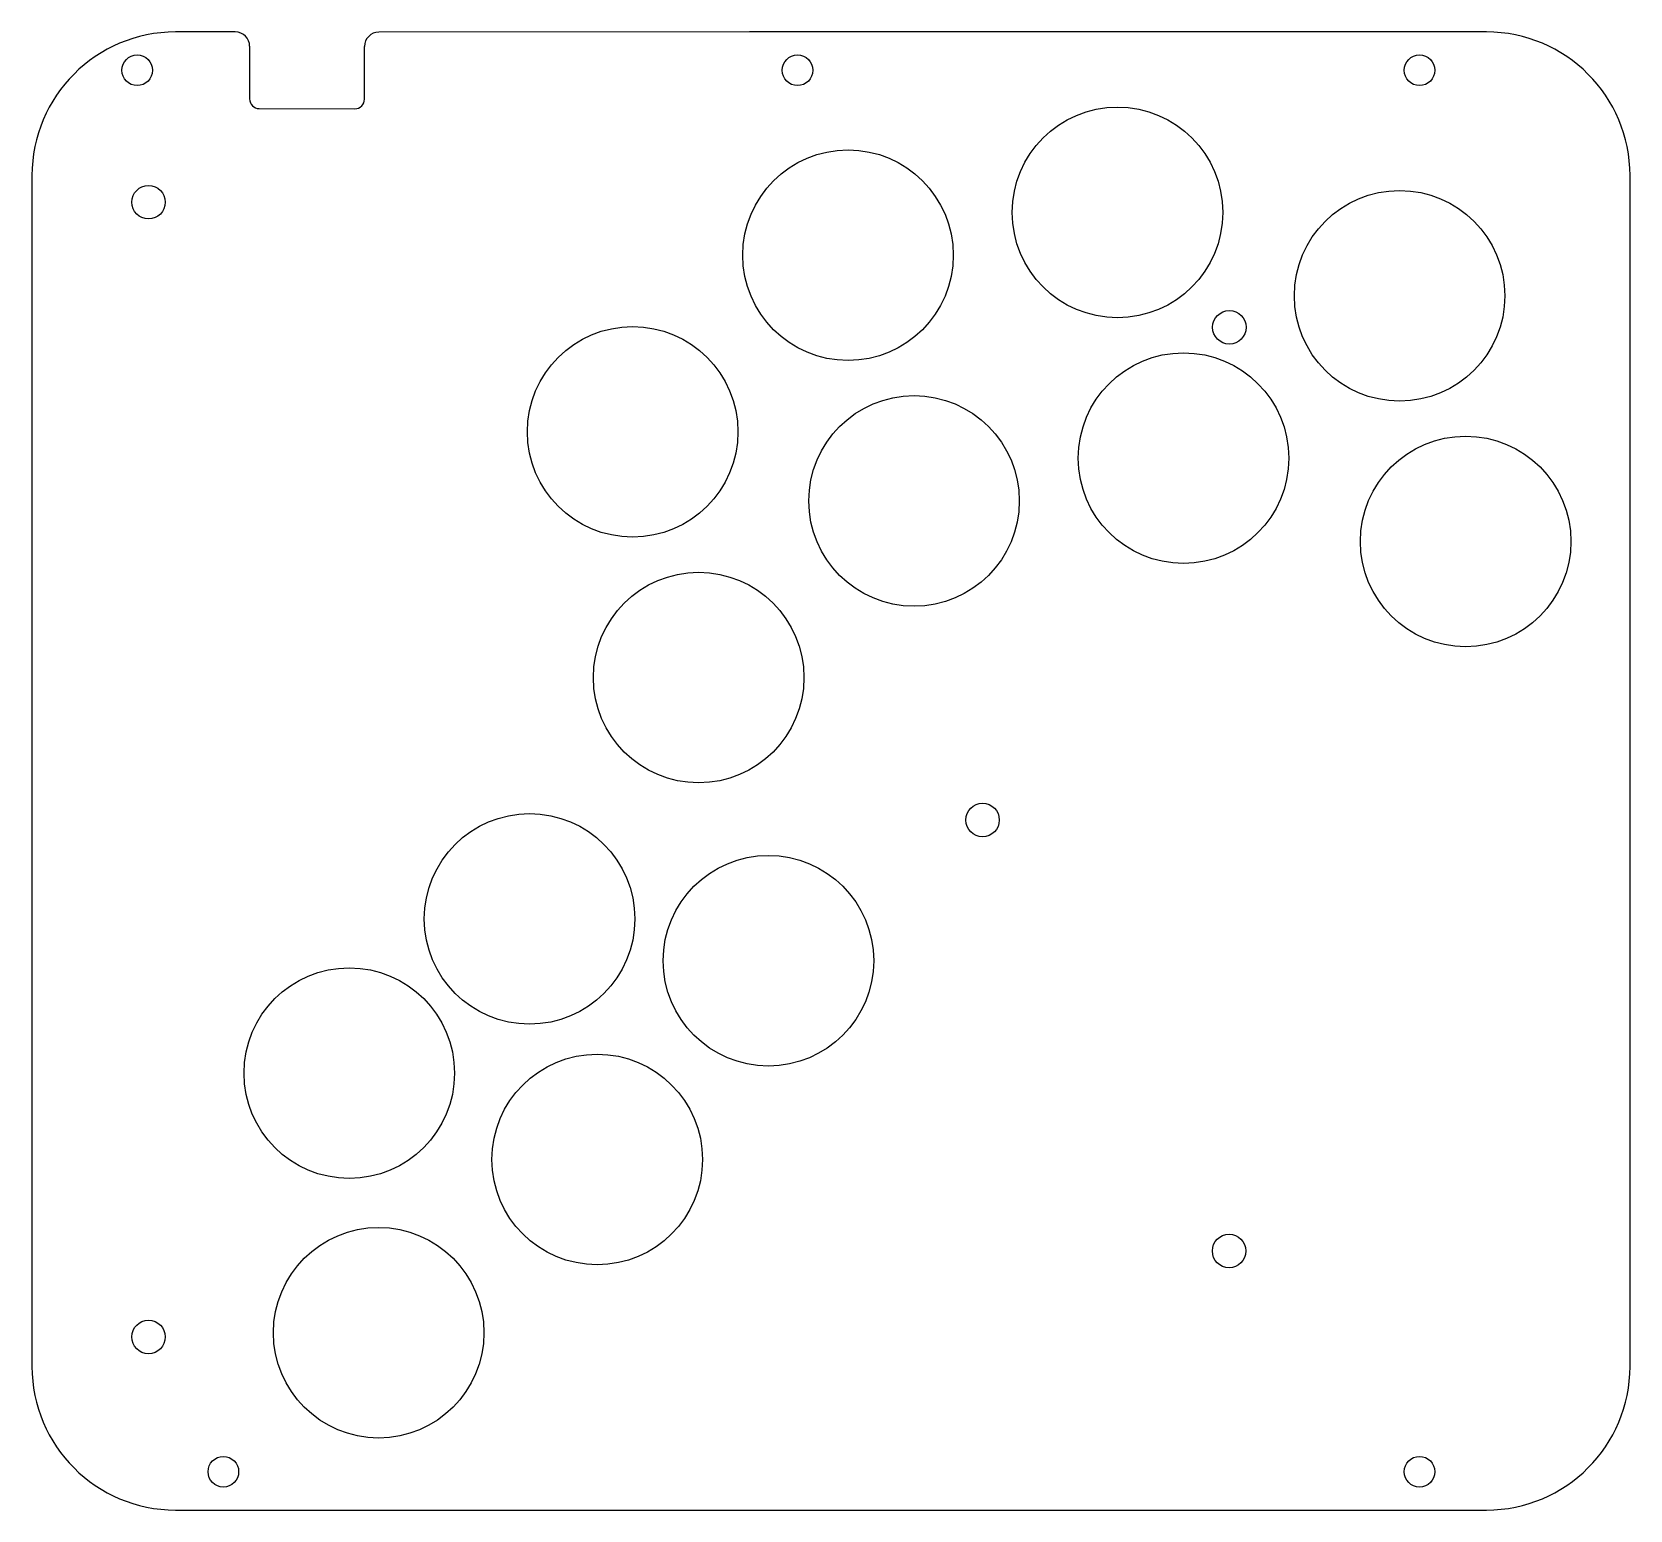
# Model space of a CAD drawing. Header units: inches. Extents: x 0 to 167, y 0 to 154.
import ezdxf

# ---------------------------------------------------------------- set-up
doc = ezdxf.new("R2010")
doc.units = ezdxf.units.IN
doc.header["$MEASUREMENT"] = 0

msp = doc.modelspace()

# ---------------------------------------------------------------- linework, layer by layer
at = {"color": 1}
for p, q in [((21.25, 154.4), (15, 154.4)), ((74.99, 154.4), (36.25, 154.38)), ((152, 154.4), (74.99, 154.4)), ((22.75, 152.9), (22.75, 147.4)), ((34.75, 147.38), (34.75, 152.88)), ((23.75, 146.4), (33.75, 146.38)), ((0, 139.4), (0, 15)), ((167, 15), (167, 139.4)), ((15, 0), (152, 0))]:
    msp.add_line(p, q, dxfattribs=at)
for centre, radius in [((11, 150.4), 1.6), ((80, 150.4), 1.6), ((145, 150.4), 1.6), ((113.44, 135.55), 11), ((85.28, 131.08), 11), ((12.18, 136.62), 1.75), ((142.92, 126.84), 11), ((125.13, 123.55), 1.75), ((62.77, 112.63), 11), ((120.34, 109.88), 11), ((92.18, 105.41), 11), ((149.82, 101.18), 11), ((69.67, 86.96), 11), ((99.34, 72.08), 1.75), ((52, 61.75), 11), ((76.96, 57.38), 11), ((33.16, 45.64), 11), ((59.07, 36.62), 11), ((36.23, 18.52), 11), ((125.1, 27.06), 1.75), ((12.18, 18.08), 1.75), ((20, 4), 1.6), ((145, 4), 1.6)]:
    msp.add_circle(centre, radius, dxfattribs=at)
for centre, radius, start, end in [((15, 139.4), 15, 90, 180), ((21.25, 152.9), 1.5, 0, 90), ((36.25, 152.88), 1.5, 90.0296, 180), ((152, 139.4), 15, 0, 90), ((23.75, 147.4), 1, 180, 269.9008), ((33.75, 147.38), 1, 269.9008, 0), ((15, 15), 15, 180, 270), ((152, 15), 15, 270, 0)]:
    msp.add_arc(centre, radius, start, end, dxfattribs=at)

doc.saveas('drawing.dxf')
